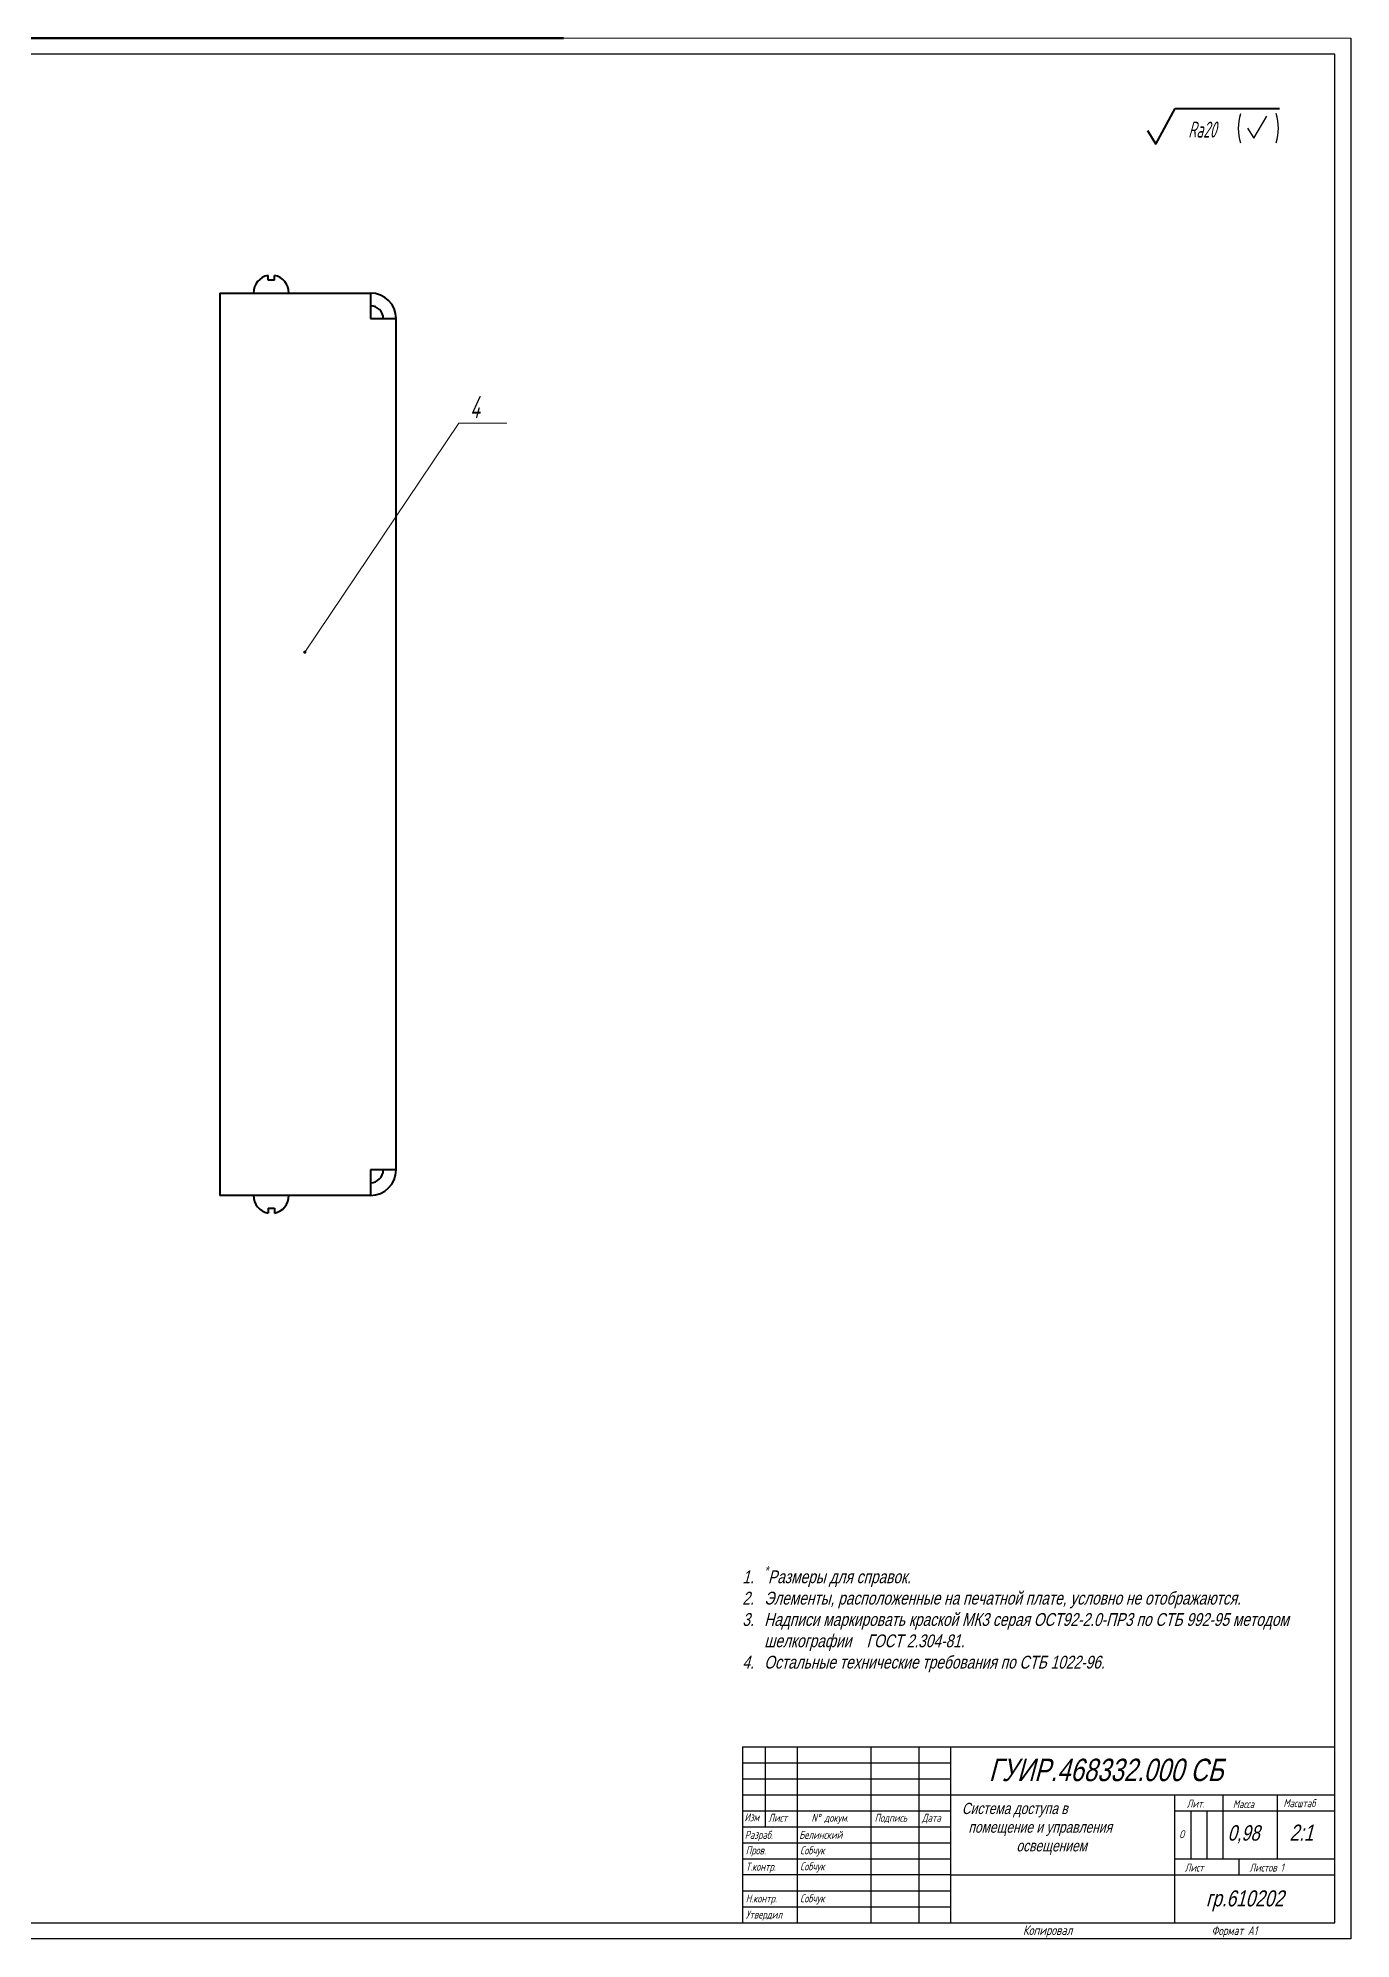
# Model space of a CAD drawing. Header units: millimetres. Extents: x 4478846 to 4492776, y 3796523 to 3799112.
# Drawn here: x 4492366 to 4492776, y 3797045 to 3797639 of the extents above; entities that cross this region are included whole.
import ezdxf
from ezdxf.enums import TextEntityAlignment as Align

# ---------------------------------------------------------------- set-up
doc = ezdxf.new("R2010")
doc.units = ezdxf.units.MM
doc.layers.get('0').update_dxf_attribs({"lineweight": 25})
for name, color, linetype, lineweight in [('1', 1, 'Continuous', 40), ('dim', 7, 'Continuous', 20), ('TXT', 220, 'Continuous', 20), ('Рамка', 7, 'Continuous', 60)]:
    doc.layers.add(name, color=color, linetype=linetype, lineweight=lineweight)
for name, color, linetype in [('MultiLayer', 9, 'Continuous'), ('RAHMEN025', 7, 'Continuous'), ('Текст', 4, 'Continuous')]:
    doc.layers.add(name, color=color, linetype=linetype)
doc.styles.add('5', font='gostw.shx', dxfattribs={"width": 0.75, "oblique": 15, "height": 5})
doc.styles.add('7', font='gostw.shx', dxfattribs={"width": 0.75, "oblique": 15, "height": 7})
doc.styles.add('ESKD', font='standarteskd.shx', dxfattribs={"width": 0.8, "oblique": 15})
doc.styles.add('стиль1', font='romans.shx', dxfattribs={"width": 0.75, "oblique": 15, "height": 3.5})

msp = doc.modelspace()

# ---------------------------------------------------------------- linework, layer by layer
for p, q in [((4492770.73828, 3797633.99606), (4491955.73828, 3797633.99606)), ((4492770.73828, 3797049.99606), (4492770.73828, 3797633.99606)), ((4492745.41253, 3797607.73875), (4492749.48849, 3797614.55546)), ((4492745.41253, 3797607.73875), (4492749.48849, 3797614.55546)), ((4492743.4299, 3797610.7953), (4492745.41253, 3797607.73875)), ((4492743.4299, 3797610.7953), (4492745.41253, 3797607.73875)), ((4492585.73828, 3797099.99606), (4492650.73828, 3797099.99606)), ((4492585.73828, 3797094.99606), (4492650.73828, 3797094.99606)), ((4492585.73828, 3797089.99606), (4492650.73828, 3797089.99606)), ((4492725.73828, 3797084.99606), (4492725.73828, 3797069.99606)), ((4492730.73828, 3797084.99606), (4492730.73828, 3797069.99606)), ((4492585.73828, 3797074.99606), (4492650.73828, 3797074.99606)), ((4492585.73828, 3797069.99606), (4492650.73828, 3797069.99606)), ((4492650.73828, 3797064.99606), (4492585.73828, 3797064.99606)), ((4492585.73828, 3797059.99606), (4492650.73828, 3797059.99606)), ((4491955.73828, 3797049.99606), (4492770.73828, 3797049.99606)), ((4492585.73828, 3797054.99606), (4492650.73828, 3797054.99606))]:
    msp.add_line(p, q)
for points in [[(4492585.73828, 3797104.99606), (4492770.73828, 3797104.99606)], [(4492585.73828, 3797104.99606), (4492585.73828, 3797049.99606)], [(4492592.73828, 3797104.99606), (4492592.73828, 3797079.99606)], [(4492602.73828, 3797104.99606), (4492602.73828, 3797049.99606)], [(4492625.73828, 3797104.99606), (4492625.73828, 3797049.99606)], [(4492640.73828, 3797104.99606), (4492640.73828, 3797049.99606)], [(4492650.73828, 3797049.99606), (4492650.73828, 3797104.99606)], [(4492650.73828, 3797089.99606), (4492770.73828, 3797089.99606)], [(4492720.73828, 3797049.99606), (4492720.73828, 3797089.99606)], [(4492735.73828, 3797089.99606), (4492735.73828, 3797070.99606), (4492735.73828, 3797069.99606)], [(4492752.73828, 3797089.99606), (4492752.73828, 3797069.99606)], [(4492585.73828, 3797084.99606), (4492650.73828, 3797084.99606)], [(4492585.73828, 3797079.99606), (4492650.73828, 3797079.99606)], [(4492720.73828, 3797084.99606), (4492770.73828, 3797084.99606)], [(4492720.73828, 3797069.99606), (4492770.73828, 3797069.99606)], [(4492740.73828, 3797069.99606), (4492740.73828, 3797064.99606)], [(4492650.73828, 3797064.99606), (4492770.73828, 3797064.99606)]]:
    msp.add_lwpolyline(points)
for centre, start, end in [((4492755.48558, 3797610.75913), 162.26567195, 197.73432805), ((4492755.48558, 3797610.75913), 162.26567195, 197.73432805), ((4492738.09917, 3797610.82774), 342.26567195, 17.73432805)]:
    msp.add_arc(centre, 14.95796, start, end)
at = {"layer": '1'}
for p, q in [((4492714.77825, 3797605.85779), (4492720.81107, 3797616.99529)), ((4492714.77825, 3797605.85779), (4492720.81107, 3797616.99529)), ((4492720.81107, 3797616.99529), (4492753.41344, 3797616.99529)), ((4492712.20849, 3797610.14072), (4492714.77825, 3797605.85779)), ((4492712.20849, 3797610.14072), (4492714.77825, 3797605.85779)), ((4492437.49391, 3797563.31651), (4492437.49391, 3797564.83329)), ((4492439.49391, 3797563.31651), (4492437.49391, 3797563.31651)), ((4492439.49391, 3797563.31651), (4492439.49391, 3797564.83329)), ((4492422.49391, 3797559.31651), (4492422.49391, 3797277.3165)), ((4492422.49391, 3797559.31651), (4492469.49391, 3797559.31651)), ((4492469.49391, 3797559.31651), (4492469.49391, 3797551.31651)), ((4492469.49391, 3797551.31651), (4492477.49391, 3797551.31651)), ((4492477.49391, 3797285.3165), (4492477.49391, 3797551.31651)), ((4492477.49391, 3797285.3165), (4492469.49391, 3797285.3165)), ((4492469.49391, 3797285.3165), (4492469.49391, 3797277.3165)), ((4492469.49391, 3797277.3165), (4492422.49391, 3797277.3165)), ((4492437.49391, 3797273.3165), (4492437.49391, 3797271.79972)), ((4492437.49391, 3797273.3165), (4492439.49391, 3797273.3165)), ((4492439.49391, 3797273.3165), (4492439.49391, 3797271.79972))]:
    msp.add_line(p, q, dxfattribs=at)
for centre, radius, start, end in [((4492438.49391, 3797559.42496), 5.5, 100.47568169, 181.129893), ((4492438.49391, 3797559.42496), 5.5, 358.870107, 79.52431831), ((4492469.49391, 3797551.31651), 8, 0, 90), ((4492469.49391, 3797551.31651), 4, 0, 90), ((4492469.49391, 3797285.3165), 4, 270, 0), ((4492469.49391, 3797285.3165), 8, 270, 0), ((4492438.49391, 3797277.20805), 5.5, 178.870107, 259.52431831), ((4492438.49391, 3797277.20805), 5.5, 280.47568169, 1.129893)]:
    msp.add_arc(centre, radius, start, end, dxfattribs=at)
at = {"layer": 'dim'}
for p, q in [((4492448.97058, 3797447.09228), (4492497.13361, 3797518.65643)), ((4492497.13361, 3797518.65643), (4492512.13361, 3797518.65643))]:
    msp.add_line(p, q, dxfattribs=at)
at = {"layer": 'dim', "const_width": 0.5, "flags": 128}
msp.add_lwpolyline([(4492448.72058, 3797447.09228, -1), (4492449.22058, 3797447.09228, -1)], format="xyb", close=True, dxfattribs=at)
at = {"layer": 'RAHMEN025'}
for p, q in [((4492775.73828, 3797638.99606), (4492775.73828, 3797044.99606)), ((4492775.73828, 3797044.99606), (4491935.73828, 3797044.99606))]:
    msp.add_line(p, q, dxfattribs=at)
at = {"layer": 'TXT'}
msp.add_line((4492529.73828, 3797638.99606), (4492775.73828, 3797638.99606), dxfattribs=at)
at = {"layer": 'Рамка'}
msp.add_line((4491935.73828, 3797638.99606), (4492529.73828, 3797638.99606), dxfattribs=at)

# ---------------------------------------------------------------- texts
at = {"insert": (4492729.28689, 3797610.39509), "char_height": 5, "attachment_point": 5, "style": '5'}
msp.add_mtext('Ra20', dxfattribs=at)
at = {"insert": (4492662.61559, 3797101.32847), "char_height": 7, "attachment_point": 1, "style": 'ESKD'}
msp.add_mtext_dynamic_manual_height_columns('ГУИР.468332.000 СБ', width=101.2474268, gutter_width=20, heights=[0], dxfattribs=at)
at = {"char_height": 5, "width": 105.9279495, "attachment_point": 1, "style": 'ESKD'}
for s, insert in [('\\pxt1;  {\\H0.7x;Система доступа в \\P^Iпомещение и управления\\P^I^Iосвещением}', (4492651.24247, 3797087.53057)), ('гр.610202{\\H0.7x; }', (4492730.44559, 3797060.18287))]:
    msp.add_mtext(s, dxfattribs=dict(at, insert=insert))
at = {"color": 7, "attachment_point": 1, "style": 'ESKD'}
for s, insert, char_height in [('0,98', (4492737.21957, 3797080.52824), 4.8), ('2:1 ', (4492756.55532, 3797080.74123), 5)]:
    msp.add_mtext_dynamic_manual_height_columns(s, width=101.2474268, gutter_width=20, heights=[0], dxfattribs=dict(at, insert=insert, char_height=char_height))
at = {"layer": '1', "style": '7', "oblique": 15, "width": 0.75}
msp.add_text('4', height=7, dxfattribs=at).set_placement((4492502.03897, 3797520.15643), align=Align.CENTER)
at = {"layer": 'MultiLayer', "color": 7, "lineweight": -2, "insert": (4492581.66426, 3797161.51724), "char_height": 4, "attachment_point": 1, "style": 'ESKD'}
msp.add_mtext_dynamic_manual_height_columns('\\A1;\\pxi-1.7082,l2.7082,t2.7082;1.^I{\\H0.7x;\\S*^ ;}Размеры для справок.{\\A0;\\P2.^IЭлементы, расположенные на печатной плате, условно не отображаются.\\P3.^IНадписи маркировать краской МК3 серая ОСТ92-2.0-ПР3 по СТБ 992-95 методом шелкографии    ГОСТ 2.304-81.\\P4.^IОстальные технические требования по СТБ 1022-96.}', width=187.5961338, gutter_width=50, heights=[74.00186], dxfattribs=at)
at = {"layer": 'Текст', "style": 'стиль1', "oblique": 15, "width": 0.75}
for s, height, p in [('Лит.', 2.5, (4492724.45625, 3797086.06124)), ('Масса', 2.5, (4492738.85776, 3797085.89012)), ('Масштаб', 2.5, (4492754.6387, 3797086.17831)), ('Изм', 2.5, (4492586.28341, 3797081.76373)), ('Лист', 2.5, (4492593.75917, 3797081.61343)), ('N%%d докум. ', 2.5, (4492607.21514, 3797081.61343)), ('Подпись', 2.5, (4492626.95826, 3797081.61343)), ('Дата', 2.5, (4492641.74645, 3797081.61343)), ('Разраб.', 2.5, (4492586.39958, 3797076.27946)), ('Пров.', 2.5, (4492586.70048, 3797071.44735)), ('Белинский', 2.5, (4492603.39958, 3797076.27946)), ('Собчук', 2.5, (4492603.70048, 3797071.44735)), ('О  ', 2.5, (4492722.12461, 3797076.48261)), ('Т.контр.', 2.5, (4492586.70048, 3797066.33022)), ('Собчук', 2.5, (4492603.70048, 3797066.44735)), ('Лист   ', 2.5, (4492723.83075, 3797066.06124)), ('Листов 1', 2.5, (4492744.03902, 3797066.06124)), ('Н.контр.', 2.5, (4492586.70048, 3797056.408)), ('Собчук', 2.5, (4492603.70048, 3797056.44735)), ('Утвердил', 2.5, (4492586.70048, 3797051.38838)), ('Копировал', 3, (4492673.27381, 3797046.24606)), ('Формат А1', 2.75, (4492732.20238, 3797046.24606))]:
    msp.add_text(s, height=height, dxfattribs=at).set_placement(p)

doc.saveas('drawing.dxf')
